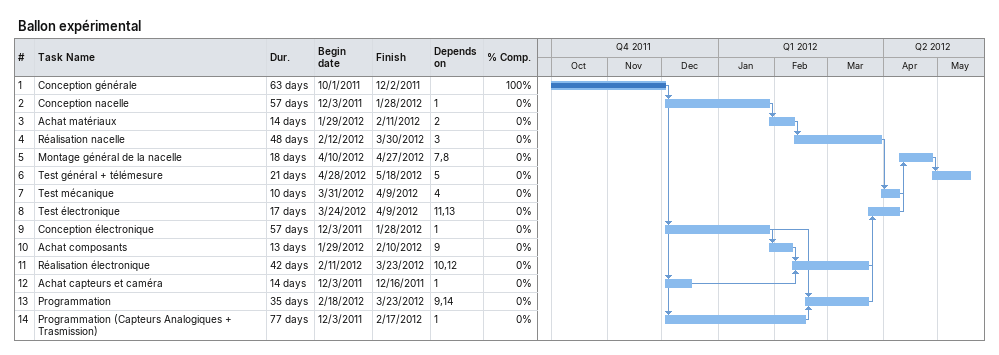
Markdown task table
Ballon expérimental

| ID | Task | Duration | Start | Finish | Predecessors | % complete |
|---|---|---|---|---|---|---|
| 1 | Conception générale | 63d | 2011-10-01 | 2011-12-02 |  | 100 |
| 2 | Conception nacelle | 57d | 2011-12-03 | 2012-01-28 | 1 | 0 |
| 3 | Achat matériaux | 14d | 2012-01-29 | 2012-02-11 | 2 | 0 |
| 4 | Réalisation nacelle | 48d | 2012-02-12 | 2012-03-30 | 3 | 0 |
| 5 | Montage général de la nacelle | 18d | 2012-04-10 | 2012-04-27 | 7, 8 | 0 |
| 6 | Test général + télémesure | 21d | 2012-04-28 | 2012-05-18 | 5 | 0 |
| 7 | Test mécanique | 10d | 2012-03-31 | 2012-04-09 | 4 | 0 |
| 8 | Test électronique | 17d | 2012-03-24 | 2012-04-09 | 11, 13 | 0 |
| 9 | Conception électronique | 57d | 2011-12-03 | 2012-01-28 | 1 | 0 |
| 10 | Achat composants | 13d | 2012-01-29 | 2012-02-10 | 9 | 0 |
| 11 | Réalisation électronique | 42d | 2012-02-11 | 2012-03-23 | 10, 12 | 0 |
| 12 | Achat capteurs et caméra | 14d | 2011-12-03 | 2011-12-16 | 1 | 0 |
| 13 | Programmation | 35d | 2012-02-18 | 2012-03-23 | 9, 14 | 0 |
| 14 | Programmation (Capteurs Analogiques + Trasmission) | 77d | 2011-12-03 | 2012-02-17 | 1 | 0 |
